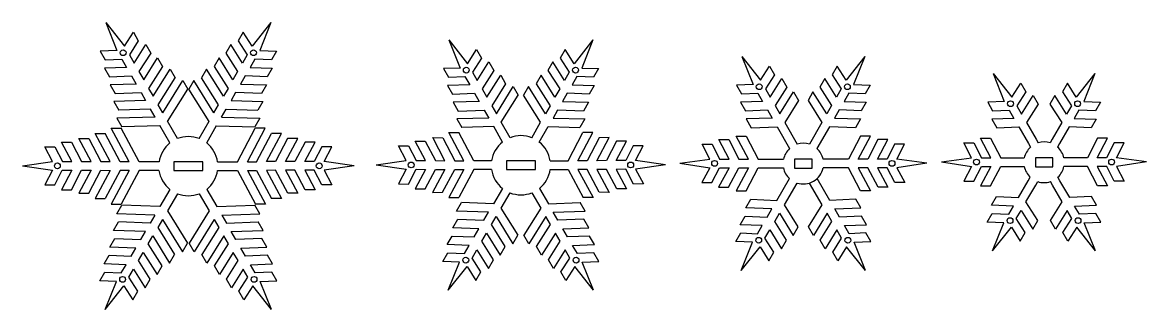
# Model space of a CAD drawing. Extents: x 2648 to 3420, y 240 to 644.
# Drawn here: x 3204.1 to 3300.7, y 546.2 to 570.9 of the extents above; entities that cross this region are included whole.
import ezdxf

# ---------------------------------------------------------------- set-up
doc = ezdxf.new("R2010")
doc.units = 0
doc.header["$MEASUREMENT"] = 0
doc.layers.add('Layer 1', color=7, linetype='Continuous')

msp = doc.modelspace()

# ---------------------------------------------------------------- linework, layer by layer
at = {"linetype": 'Continuous'}
for p, q in [((3216.77394, 566.85784), (3217.2019, 566.11254)), ((3219.91122, 566.85784), (3219.48325, 566.11254)), ((3217.87418, 565.89335), (3218.30214, 565.14806)), ((3218.81098, 565.89335), (3218.38301, 565.14806)), ((3211.9288, 564.07567), (3212.35676, 563.33038)), ((3215.48668, 562.73462), (3215.09195, 563.42203)), ((3216.13874, 563.10905), (3215.74401, 563.79646)), ((3220.54641, 563.10905), (3220.94114, 563.79646)), ((3221.19847, 562.73462), (3221.5932, 563.42203)), ((3224.75635, 564.07567), (3224.32839, 563.33038)), ((3212.20719, 562.63927), (3212.63515, 561.89398)), ((3217.41185, 560.88997), (3216.5574, 562.37759)), ((3219.2733, 560.88997), (3220.12775, 562.37759)), ((3224.47796, 562.63927), (3224.05, 561.89398)), ((3211.72231, 561.80071), (3212.58174, 561.79869)), ((3216.76203, 560.51633), (3215.90737, 562.00433)), ((3219.92312, 560.51633), (3220.77778, 562.00433)), ((3224.96284, 561.80071), (3224.10341, 561.79869)), ((3210.33693, 561.33012), (3211.19635, 561.3281)), ((3226.34822, 561.33012), (3225.4888, 561.3281)), ((3213.26588, 558.90563), (3212.4732, 558.90749)), ((3215.82421, 558.89863), (3214.10866, 558.90247)), ((3218.34258, 558.89436), (3217.09258, 558.89436)), ((3217.09258, 558.89436), (3217.09258, 558.14436)), ((3219.59258, 558.89436), (3218.34258, 558.89436)), ((3219.59258, 558.14436), (3219.59258, 558.89436)), ((3220.86094, 558.89863), (3222.57649, 558.90247)), ((3223.41927, 558.90563), (3224.21195, 558.90749)), ((3213.26411, 558.15371), (3212.47143, 558.15558)), ((3215.82288, 558.14906), (3214.1069, 558.1529)), ((3217.09258, 558.14436), (3219.59258, 558.14436)), ((3220.86227, 558.14906), (3222.57825, 558.1529)), ((3223.42104, 558.15371), (3224.21372, 558.15558)), ((3216.75494, 556.52803), (3215.89384, 555.04424)), ((3219.93021, 556.52803), (3220.79131, 555.04424)), ((3210.32378, 555.74303), (3211.18321, 555.74101)), ((3217.40342, 556.15209), (3216.54211, 554.66793)), ((3219.28173, 556.15209), (3220.14304, 554.66793)), ((3226.36137, 555.74303), (3225.50194, 555.74101)), ((3211.70694, 555.26592), (3212.56636, 555.2639)), ((3212.19071, 554.42672), (3212.62218, 555.17)), ((3224.49444, 554.42672), (3224.06297, 555.17)), ((3224.97821, 555.26592), (3224.11879, 555.2639)), ((3211.90557, 552.99165), (3212.33703, 553.73492)), ((3215.46971, 554.31595), (3215.07176, 553.6304)), ((3216.12001, 553.93846), (3215.72205, 553.25291)), ((3220.56515, 553.93846), (3220.9631, 553.25291)), ((3221.21544, 554.31595), (3221.61339, 553.6304)), ((3224.77958, 552.99165), (3224.34812, 553.73492)), ((3217.84232, 551.14601), (3218.27379, 551.88929)), ((3218.84283, 551.14601), (3218.41136, 551.88929)), ((3216.73756, 550.18672), (3217.16902, 550.92999)), ((3219.94759, 550.18672), (3219.51613, 550.92999))]:
    msp.add_line(p, q, dxfattribs=at)
at = {"color": 23, "linetype": 'Continuous'}
for p, q in [((3246.27177, 565.36386), (3246.69973, 564.61857)), ((3247.5903, 565.36386), (3247.16234, 564.61857)), ((3241.42663, 562.5817), (3241.85459, 561.83641)), ((3252.43543, 562.5817), (3252.00747, 561.83641)), ((3240.74413, 561.41123), (3241.60356, 561.40921)), ((3245.35049, 560.59744), (3244.58978, 561.92806)), ((3246.00031, 560.97108), (3245.24185, 562.30249)), ((3247.86176, 560.97108), (3248.62022, 562.30249)), ((3248.51158, 560.59744), (3249.27228, 561.92806)), ((3253.11793, 561.41123), (3252.2585, 561.40921)), ((3244.41267, 558.97974), (3242.8804, 558.9886)), ((3246.93103, 558.97548), (3245.68103, 558.97548)), ((3245.68103, 558.97548), (3245.68103, 558.22548)), ((3248.18103, 558.97548), (3246.93103, 558.97548)), ((3248.18103, 558.22548), (3248.18103, 558.97548)), ((3249.4494, 558.97974), (3250.98166, 558.9886)), ((3244.41133, 558.23017), (3242.87864, 558.23669)), ((3245.68103, 558.22548), (3248.18103, 558.22548)), ((3249.45073, 558.23017), (3250.98343, 558.23669)), ((3245.34339, 556.60914), (3244.56959, 555.28659)), ((3248.51867, 556.60914), (3249.29247, 555.28659)), ((3240.73099, 555.82414), (3241.59041, 555.82212)), ((3245.99188, 556.2332), (3245.21988, 554.9091)), ((3247.87018, 556.2332), (3248.64218, 554.9091)), ((3253.13107, 555.82414), (3252.27165, 555.82212)), ((3241.4034, 554.64784), (3241.83486, 555.39112)), ((3252.45867, 554.64784), (3252.0272, 555.39112)), ((3246.23539, 551.84291), (3246.66685, 552.58619)), ((3247.62668, 551.84291), (3247.19521, 552.58619))]:
    msp.add_line(p, q, dxfattribs=at)
at = {"color": 91, "linetype": 'Continuous'}
for p, q in [((3290.56082, 560.45786), (3290.73431, 560.15737)), ((3293.23884, 560.45786), (3293.06535, 560.15737)), ((3289.83959, 558.49531), (3290.18656, 558.49531)), ((3292.39983, 559.22698), (3291.14983, 559.22698)), ((3291.14983, 559.22698), (3291.14983, 558.47698)), ((3291.14983, 558.47698), (3292.64983, 558.47698)), ((3292.64983, 559.22698), (3291.39983, 559.22698)), ((3292.64983, 558.47698), (3292.64983, 559.22698)), ((3293.96007, 558.49531), (3293.6131, 558.49531)), ((3291.17859, 556.88942), (3291.35208, 557.18991)), ((3292.62107, 556.88942), (3292.44758, 557.18991))]:
    msp.add_line(p, q, dxfattribs=at)
at = {"color": 8, "linetype": 'Continuous'}
for p, q in [((3271.70637, 559.11259), (3270.45637, 559.11259)), ((3270.45637, 559.11259), (3270.45637, 558.36259)), ((3271.95637, 559.11259), (3270.70637, 559.11259)), ((3271.95637, 558.36259), (3271.95637, 559.11259)), ((3270.45637, 558.36259), (3271.95637, 558.36259))]:
    msp.add_line(p, q, dxfattribs=at)
at = {"linetype": 'Continuous'}
for centre in [(3212.73736, 568.27755), (3223.94779, 568.27755), (3207.08913, 558.5442), (3229.59602, 558.5442), (3212.69434, 548.78601), (3223.99081, 548.78601)]:
    msp.add_circle(centre, 0.25, dxfattribs=at)
at = {"color": 23, "linetype": 'Continuous'}
for centre in [(3242.23519, 566.78358), (3251.62687, 566.78358), (3237.49633, 558.62531), (3256.36573, 558.62531), (3242.19218, 550.4422), (3251.66989, 550.4422)]:
    msp.add_circle(centre, 0.25, dxfattribs=at)
at = {"color": 8, "linetype": 'Continuous'}
for centre in [(3267.41678, 565.35102), (3274.99596, 565.35102), (3263.58417, 558.76242), (3278.82857, 558.76242), (3267.37376, 552.14899), (3275.03898, 552.14899)]:
    msp.add_circle(centre, 0.25, dxfattribs=at)
at = {"color": 91, "linetype": 'Continuous'}
for centre in [(3289.01836, 563.89249), (3294.7813, 563.89249), (3286.09388, 558.87681), (3297.70578, 558.87681), (3288.97535, 553.83629), (3294.82431, 553.83629)]:
    msp.add_circle(centre, 0.25, dxfattribs=at)
at = {"linetype": 'Continuous'}
for start, end in [(128.360649, 171.4355755), (68.5644245, 111.4355755), (8.5644245, 51.639351), (188.360649, 231.4355755), (308.5644245, 351.639351), (248.360649, 291.639351)]:
    msp.add_arc((3218.34258, 558.51936), 2.54676, start, end, dxfattribs=at)
at = {"color": 23, "linetype": 'Continuous'}
for start, end in [(128.360649, 171.4355755), (68.5644245, 111.4355755), (8.5644245, 51.639351), (188.360649, 231.4355755), (308.5644245, 351.639351), (248.360649, 291.639351)]:
    msp.add_arc((3246.93103, 558.60048), 2.54676, start, end, dxfattribs=at)
at = {"color": 8, "linetype": 'Continuous'}
for start, end in [(72.5757018, 107.4242982), (132.2098311, 167.4242982), (12.5757018, 47.7901689), (192.2098311, 227.4242982), (252.2098311, 347.7901689)]:
    msp.add_arc((3271.20637, 558.73759), 1.75, start, end, dxfattribs=at)
at = {"color": 91, "linetype": 'Continuous'}
for start, end in [(72.7916604, 107.2083396), (131.7599171, 167.4242982), (12.5757018, 48.2400829), (191.7599171, 227.2083396), (312.7916604, 348.2400829), (251.7599171, 288.2400829)]:
    msp.add_arc((3291.89983, 558.85198), 1.75, start, end, dxfattribs=at)
at = {"layer": 'Layer 1'}
for p, q in [((3211.24303, 570.87992), (3212.85119, 568.83023)), ((3211.24303, 570.87992), (3212.20266, 568.45783)), ((3225.44212, 570.87992), (3223.83396, 568.83023)), ((3225.44212, 570.87992), (3224.4825, 568.45783)), ((3212.85119, 568.83023), (3213.61789, 570.03763)), ((3214.04493, 569.29355), (3213.27421, 568.09655)), ((3213.61789, 570.03763), (3214.04493, 569.29355)), ((3223.06726, 570.03763), (3222.64022, 569.29355)), ((3222.64022, 569.29355), (3223.41094, 568.09655)), ((3223.83396, 568.83023), (3223.06726, 570.03763)), ((3212.20266, 568.45783), (3210.7734, 568.40427)), ((3210.7734, 568.40427), (3211.20077, 567.66038)), ((3213.67825, 567.39006), (3214.68953, 568.9945)), ((3215.11446, 568.25254), (3214.10127, 566.65638)), ((3214.68953, 568.9945), (3215.11446, 568.25254)), ((3221.99562, 568.9945), (3221.57069, 568.25254)), ((3221.57069, 568.25254), (3222.58388, 566.65638)), ((3223.0069, 567.39006), (3221.99562, 568.9945)), ((3224.4825, 568.45783), (3225.91175, 568.40427)), ((3225.91175, 568.40427), (3225.48438, 567.66038)), ((3211.20077, 567.66038), (3212.62307, 567.72265)), ((3212.62307, 567.72265), (3213.02958, 567.01758)), ((3213.27421, 568.09655), (3213.67825, 567.39006)), ((3214.5055, 565.94777), (3215.69627, 567.8474)), ((3215.69627, 567.8474), (3216.12329, 567.09697)), ((3220.98888, 567.8474), (3220.56186, 567.09697)), ((3222.17965, 565.94777), (3220.98888, 567.8474)), ((3223.41094, 568.09655), (3223.0069, 567.39006)), ((3224.06208, 567.72265), (3223.65557, 567.01758)), ((3225.48438, 567.66038), (3224.06208, 567.72265)), ((3213.02958, 567.01758), (3211.13413, 566.95292)), ((3211.13413, 566.95292), (3211.56074, 566.21193)), ((3211.56074, 566.21193), (3213.45, 566.28241)), ((3213.45, 566.28241), (3213.85824, 565.5761)), ((3214.10127, 566.65638), (3214.5055, 565.94777)), ((3216.12329, 567.09697), (3214.92621, 565.2141)), ((3215.32202, 564.52841), (3216.77394, 566.85784)), ((3221.36313, 564.52841), (3219.91122, 566.85784)), ((3220.56186, 567.09697), (3221.75894, 565.2141)), ((3222.58388, 566.65638), (3222.17965, 565.94777)), ((3223.23515, 566.28241), (3222.82691, 565.5761)), ((3225.12441, 566.21193), (3223.23515, 566.28241)), ((3223.65557, 567.01758), (3225.55102, 566.95292)), ((3225.55102, 566.95292), (3225.12441, 566.21193)), ((3213.85824, 565.5761), (3211.61737, 565.50523)), ((3211.61737, 565.50523), (3212.05024, 564.75815)), ((3215.74293, 563.79474), (3217.2019, 566.11254)), ((3216.13874, 563.10905), (3217.87418, 565.89335)), ((3220.54641, 563.10905), (3218.81098, 565.89335)), ((3220.94222, 563.79474), (3219.48325, 566.11254)), ((3222.82691, 565.5761), (3225.06778, 565.50523)), ((3225.06778, 565.50523), (3224.63491, 564.75815)), ((3212.05024, 564.75815), (3214.27982, 564.84293)), ((3214.27982, 564.84293), (3214.67251, 564.15545)), ((3214.92621, 565.2141), (3215.32202, 564.52841)), ((3216.5578, 562.3769), (3218.30214, 565.14806)), ((3220.12735, 562.3769), (3218.38301, 565.14806)), ((3221.75894, 565.2141), (3221.36313, 564.52841)), ((3222.40533, 564.84293), (3222.01264, 564.15545)), ((3224.63491, 564.75815), (3222.40533, 564.84293)), ((3214.67251, 564.15545), (3211.9288, 564.07567)), ((3215.09399, 563.4221), (3212.35676, 563.33038)), ((3221.59116, 563.4221), (3224.32839, 563.33038)), ((3222.01264, 564.15545), (3224.75635, 564.07567)), ((3215.48668, 562.73462), (3212.20719, 562.63927)), ((3221.19847, 562.73462), (3224.47796, 562.63927)), ((3213.26588, 558.90563), (3211.72231, 561.80071)), ((3214.10946, 558.90247), (3212.58174, 561.79869)), ((3215.90777, 562.00364), (3212.63515, 561.89398)), ((3220.77738, 562.00364), (3224.05, 561.89398)), ((3222.57569, 558.90247), (3224.10341, 561.79869)), ((3223.41927, 558.90563), (3224.96284, 561.80071)), ((3208.32817, 558.91529), (3207.44432, 560.5933)), ((3207.44432, 560.5933), (3208.29934, 560.59032)), ((3208.29934, 560.59032), (3209.17506, 558.9148)), ((3209.99085, 558.91056), (3208.94111, 560.89161)), ((3208.94111, 560.89161), (3209.80451, 560.88621)), ((3209.80451, 560.88621), (3210.83659, 558.90807)), ((3211.62832, 558.90801), (3210.33693, 561.33012)), ((3212.47415, 558.90569), (3211.19635, 561.3281)), ((3224.211, 558.90569), (3225.4888, 561.3281)), ((3225.05684, 558.90801), (3226.34822, 561.33012)), ((3226.88064, 560.88621), (3225.84857, 558.90807)), ((3226.6943, 558.91056), (3227.74404, 560.89161)), ((3227.74404, 560.89161), (3226.88064, 560.88621)), ((3228.38581, 560.59032), (3227.51009, 558.9148)), ((3228.35698, 558.91529), (3229.24083, 560.5933)), ((3229.24083, 560.5933), (3228.38581, 560.59032)), ((3206.66741, 558.91912), (3206.00512, 560.1868)), ((3206.00512, 560.1868), (3206.86304, 560.18459)), ((3206.86304, 560.18459), (3207.51431, 558.91863)), ((3229.82212, 560.18459), (3229.17084, 558.91863)), ((3230.68003, 560.1868), (3229.82212, 560.18459)), ((3230.01774, 558.91912), (3230.68003, 560.1868)), ((3204.08825, 558.55126), (3206.66741, 558.91912)), ((3204.08825, 558.55126), (3206.66565, 558.17127)), ((3207.51431, 558.91863), (3208.32817, 558.91529)), ((3209.17506, 558.9148), (3209.99085, 558.91056)), ((3210.83659, 558.90807), (3211.62832, 558.90801)), ((3225.84857, 558.90807), (3225.05684, 558.90801)), ((3227.51009, 558.9148), (3226.6943, 558.91056)), ((3229.17084, 558.91863), (3228.35698, 558.91529)), ((3232.5969, 558.55126), (3230.01774, 558.91912)), ((3232.5969, 558.55126), (3230.0195, 558.17127)), ((3206.66565, 558.17127), (3205.99741, 556.90672)), ((3206.85532, 556.90489), (3207.51254, 558.16777)), ((3208.32641, 558.16729), (3207.43468, 556.49345)), ((3207.51254, 558.16777), (3208.32641, 558.16729)), ((3208.2897, 556.4924), (3209.1733, 558.16379)), ((3209.98909, 558.16419), (3208.93004, 556.1881)), ((3209.1733, 558.16379), (3209.98909, 558.16419)), ((3209.79346, 556.18944), (3210.83483, 558.1627)), ((3211.62655, 558.15903), (3210.32378, 555.74303)), ((3210.83483, 558.1627), (3211.62655, 558.15903)), ((3212.47239, 558.15737), (3211.18321, 555.74101)), ((3213.26411, 558.15371), (3211.70694, 555.26592)), ((3214.1077, 558.1529), (3212.56636, 555.2639)), ((3222.57745, 558.1529), (3224.11879, 555.2639)), ((3223.42104, 558.15371), (3224.97821, 555.26592)), ((3224.21276, 558.15737), (3225.50194, 555.74101)), ((3225.85032, 558.1627), (3225.0586, 558.15903)), ((3225.0586, 558.15903), (3226.36137, 555.74303)), ((3226.89169, 556.18944), (3225.85032, 558.1627)), ((3227.51186, 558.16379), (3226.69606, 558.16419)), ((3226.69606, 558.16419), (3227.75511, 556.1881)), ((3228.39545, 556.4924), (3227.51186, 558.16379)), ((3229.17261, 558.16777), (3228.35874, 558.16729)), ((3228.35874, 558.16729), (3229.25047, 556.49345)), ((3229.82983, 556.90489), (3229.17261, 558.16777)), ((3230.0195, 558.17127), (3230.68774, 556.90672)), ((3205.99741, 556.90672), (3206.85532, 556.90489)), ((3230.68774, 556.90672), (3229.82983, 556.90489)), ((3207.43468, 556.49345), (3208.2897, 556.4924)), ((3208.93004, 556.1881), (3209.79346, 556.18944)), ((3227.75511, 556.1881), (3226.89169, 556.18944)), ((3229.25047, 556.49345), (3228.39545, 556.4924)), ((3215.89424, 555.04494), (3212.62218, 555.17)), ((3216.54251, 554.66862), (3218.27379, 551.88929)), ((3220.14264, 554.66862), (3218.41136, 551.88929)), ((3220.79091, 555.04494), (3224.06297, 555.17)), ((3215.46971, 554.31595), (3212.19071, 554.42672)), ((3215.07379, 553.63032), (3212.33703, 553.73492)), ((3216.12001, 553.93846), (3217.84232, 551.14601)), ((3220.56515, 553.93846), (3218.84283, 551.14601)), ((3221.21544, 554.31595), (3224.49444, 554.42672)), ((3221.61136, 553.63032), (3224.34812, 553.73492)), ((3214.64887, 552.89897), (3211.90557, 552.99165)), ((3214.25295, 552.21334), (3214.64887, 552.89897)), ((3215.72098, 553.25464), (3217.16902, 550.92999)), ((3220.96418, 553.25464), (3219.51613, 550.92999)), ((3222.03628, 552.89897), (3224.77958, 552.99165)), ((3222.4322, 552.21334), (3222.03628, 552.89897)), ((3211.58742, 551.56358), (3212.02379, 552.30861)), ((3212.02379, 552.30861), (3214.25295, 552.21334)), ((3214.89759, 551.83913), (3215.29662, 552.52295)), ((3216.0858, 549.95065), (3214.89759, 551.83913)), ((3215.29662, 552.52295), (3216.73756, 550.18672)), ((3221.38853, 552.52295), (3219.94759, 550.18672)), ((3220.59935, 549.95065), (3221.78756, 551.83913)), ((3221.78756, 551.83913), (3221.38853, 552.52295)), ((3224.66136, 552.30861), (3222.4322, 552.21334)), ((3225.09773, 551.56358), (3224.66136, 552.30861)), ((3211.09737, 550.11817), (3211.52746, 550.85715)), ((3211.52746, 550.85715), (3213.41636, 550.77778)), ((3213.82793, 551.48216), (3211.58742, 551.56358)), ((3213.41636, 550.77778), (3213.82793, 551.48216)), ((3214.06587, 550.40075), (3214.47343, 551.10745)), ((3214.47343, 551.10745), (3215.65524, 549.20224)), ((3222.21173, 551.10745), (3221.02991, 549.20224)), ((3222.61928, 550.40075), (3222.21173, 551.10745)), ((3222.85722, 551.48216), (3225.09773, 551.56358)), ((3223.26879, 550.77778), (3222.85722, 551.48216)), ((3225.1577, 550.85715), (3223.26879, 550.77778)), ((3225.58778, 550.11817), (3225.1577, 550.85715)), ((3212.99249, 550.04459), (3211.09737, 550.11817)), ((3212.58267, 549.34144), (3212.99249, 550.04459)), ((3215.07154, 548.79984), (3214.06587, 550.40075)), ((3215.65524, 549.20224), (3216.0858, 549.95065)), ((3221.02991, 549.20224), (3220.59935, 549.95065)), ((3221.61361, 548.79984), (3222.61928, 550.40075)), ((3223.69266, 550.04459), (3225.58778, 550.11817)), ((3224.10248, 549.34144), (3223.69266, 550.04459)), ((3210.72981, 548.66853), (3211.16068, 549.4104)), ((3211.16068, 549.4104), (3212.58267, 549.34144)), ((3213.23205, 548.96448), (3213.6394, 549.66907)), ((3213.99712, 547.76387), (3213.23205, 548.96448)), ((3213.6394, 549.66907), (3214.64312, 548.05989)), ((3214.64312, 548.05989), (3215.07154, 548.79984)), ((3222.04203, 548.05989), (3221.61361, 548.79984)), ((3223.04575, 549.66907), (3222.04203, 548.05989)), ((3222.68803, 547.76387), (3223.45311, 548.96448)), ((3223.45311, 548.96448), (3223.04575, 549.66907)), ((3225.52447, 549.4104), (3224.10248, 549.34144)), ((3225.95534, 548.66853), (3225.52447, 549.4104)), ((3212.1588, 548.60825), (3210.72981, 548.66853)), ((3211.18779, 546.19071), (3212.1588, 548.60825)), ((3211.18779, 546.19071), (3212.80557, 548.23281)), ((3212.80557, 548.23281), (3213.56658, 547.02181)), ((3223.87958, 548.23281), (3223.11857, 547.02181)), ((3225.49736, 546.19071), (3223.87958, 548.23281)), ((3224.52635, 548.60825), (3225.95534, 548.66853)), ((3225.49736, 546.19071), (3224.52635, 548.60825)), ((3213.56658, 547.02181), (3213.99712, 547.76387)), ((3223.11857, 547.02181), (3222.68803, 547.76387))]:
    msp.add_line(p, q, dxfattribs=at)
at = {"layer": 'Layer 1', "color": 23}
for p, q in [((3240.74087, 569.38595), (3242.34902, 567.33626)), ((3240.74087, 569.38595), (3241.70049, 566.96386)), ((3253.1212, 569.38595), (3251.51304, 567.33626)), ((3253.1212, 569.38595), (3252.16158, 566.96386)), ((3242.34902, 567.33626), (3243.11572, 568.54366)), ((3243.11572, 568.54366), (3243.54276, 567.79958)), ((3250.74634, 568.54366), (3250.3193, 567.79958)), ((3251.51304, 567.33626), (3250.74634, 568.54366)), ((3243.54276, 567.79958), (3242.77205, 566.60258)), ((3243.17608, 565.89608), (3244.18736, 567.50052)), ((3244.18736, 567.50052), (3244.61229, 566.75857)), ((3249.6747, 567.50052), (3249.24977, 566.75857)), ((3250.68598, 565.89608), (3249.6747, 567.50052)), ((3250.3193, 567.79958), (3251.09002, 566.60258)), ((3241.70049, 566.96386), (3240.27123, 566.9103)), ((3240.27123, 566.9103), (3240.69861, 566.16641)), ((3240.69861, 566.16641), (3242.1209, 566.22868)), ((3242.1209, 566.22868), (3242.52741, 565.52361)), ((3242.77205, 566.60258), (3243.17608, 565.89608)), ((3244.61229, 566.75857), (3243.59911, 565.16241)), ((3244.00333, 564.4538), (3245.1941, 566.35342)), ((3245.1941, 566.35342), (3245.62113, 565.603)), ((3248.66797, 566.35342), (3248.24094, 565.603)), ((3249.85874, 564.4538), (3248.66797, 566.35342)), ((3249.24977, 566.75857), (3250.26296, 565.16241)), ((3251.09002, 566.60258), (3250.68598, 565.89608)), ((3251.74116, 566.22868), (3251.33465, 565.52361)), ((3253.16346, 566.16641), (3251.74116, 566.22868)), ((3252.16158, 566.96386), (3253.59083, 566.9103)), ((3253.59083, 566.9103), (3253.16346, 566.16641)), ((3242.52741, 565.52361), (3240.63196, 565.45895)), ((3240.63196, 565.45895), (3241.05857, 564.71796)), ((3245.62113, 565.603), (3244.42404, 563.72013)), ((3244.81985, 563.03443), (3246.27177, 565.36386)), ((3249.04221, 563.03443), (3247.5903, 565.36386)), ((3248.24094, 565.603), (3249.43802, 563.72013)), ((3251.33465, 565.52361), (3253.2301, 565.45895)), ((3253.2301, 565.45895), (3252.80349, 564.71796)), ((3241.05857, 564.71796), (3242.94783, 564.78843)), ((3242.94783, 564.78843), (3243.35608, 564.08213)), ((3243.59911, 565.16241), (3244.00333, 564.4538)), ((3245.24076, 562.30076), (3246.69973, 564.61857)), ((3248.6213, 562.30076), (3247.16234, 564.61857)), ((3250.26296, 565.16241), (3249.85874, 564.4538)), ((3250.91423, 564.78843), (3250.50599, 564.08213)), ((3252.80349, 564.71796), (3250.91423, 564.78843)), ((3243.35608, 564.08213), (3241.11521, 564.01125)), ((3241.11521, 564.01125), (3241.54807, 563.26418)), ((3241.54807, 563.26418), (3243.77765, 563.34895)), ((3243.77765, 563.34895), (3244.17034, 562.66147)), ((3244.42404, 563.72013), (3244.81985, 563.03443)), ((3249.43802, 563.72013), (3249.04221, 563.03443)), ((3250.08441, 563.34895), (3249.69172, 562.66147)), ((3252.31399, 563.26418), (3250.08441, 563.34895)), ((3250.50599, 564.08213), (3252.74686, 564.01125)), ((3252.74686, 564.01125), (3252.31399, 563.26418)), ((3244.17034, 562.66147), (3241.42663, 562.5817)), ((3249.69172, 562.66147), (3252.43543, 562.5817)), ((3242.03552, 558.98912), (3240.74413, 561.41123)), ((3242.88135, 558.9868), (3241.60356, 561.40921)), ((3244.59182, 561.92813), (3241.85459, 561.83641)), ((3249.27025, 561.92813), (3252.00747, 561.83641)), ((3250.98071, 558.9868), (3252.2585, 561.40921)), ((3251.82654, 558.98912), (3253.11793, 561.41123)), ((3238.73537, 558.9964), (3237.85153, 560.67441)), ((3237.85153, 560.67441), (3238.70655, 560.67144)), ((3238.70655, 560.67144), (3239.58227, 558.99591)), ((3240.39806, 558.99167), (3239.34831, 560.97272)), ((3239.34831, 560.97272), (3240.21172, 560.96732)), ((3240.21172, 560.96732), (3241.24379, 558.98919)), ((3253.65035, 560.96732), (3252.61827, 558.98919)), ((3253.46401, 558.99167), (3254.51375, 560.97272)), ((3254.51375, 560.97272), (3253.65035, 560.96732)), ((3255.15551, 560.67144), (3254.2798, 558.99591)), ((3255.12669, 558.9964), (3256.01053, 560.67441)), ((3256.01053, 560.67441), (3255.15551, 560.67144)), ((3237.07462, 559.00023), (3236.41233, 560.26791)), ((3236.41233, 560.26791), (3237.27024, 560.2657)), ((3237.27024, 560.2657), (3237.92151, 558.99974)), ((3256.59182, 560.2657), (3255.94055, 558.99974)), ((3257.44973, 560.26791), (3256.59182, 560.2657)), ((3256.78745, 559.00023), (3257.44973, 560.26791)), ((3234.49546, 558.63237), (3237.07462, 559.00023)), ((3234.49546, 558.63237), (3237.07286, 558.25238)), ((3237.92151, 558.99974), (3238.73537, 558.9964)), ((3239.58227, 558.99591), (3240.39806, 558.99167)), ((3241.24379, 558.98919), (3242.03552, 558.98912)), ((3252.61827, 558.98919), (3251.82654, 558.98912)), ((3254.2798, 558.99591), (3253.46401, 558.99167)), ((3255.94055, 558.99974), (3255.12669, 558.9964)), ((3259.36661, 558.63237), (3256.78745, 559.00023)), ((3259.36661, 558.63237), (3256.78921, 558.25238)), ((3237.07286, 558.25238), (3236.40461, 556.98783)), ((3237.26253, 556.986), (3237.91975, 558.24888)), ((3238.73361, 558.2484), (3237.84189, 556.57456)), ((3237.91975, 558.24888), (3238.73361, 558.2484)), ((3238.69691, 556.57351), (3239.5805, 558.2449)), ((3240.3963, 558.2453), (3239.33725, 556.26921)), ((3239.5805, 558.2449), (3240.3963, 558.2453)), ((3240.20067, 556.27055), (3241.24204, 558.24381)), ((3242.03376, 558.24015), (3240.73099, 555.82414)), ((3241.24204, 558.24381), (3242.03376, 558.24015)), ((3242.87959, 558.23848), (3241.59041, 555.82212)), ((3250.98247, 558.23848), (3252.27165, 555.82212)), ((3252.62003, 558.24381), (3251.8283, 558.24015)), ((3251.8283, 558.24015), (3253.13107, 555.82414)), ((3253.66139, 556.27055), (3252.62003, 558.24381)), ((3254.28156, 558.2449), (3253.46576, 558.2453)), ((3253.46576, 558.2453), (3254.52482, 556.26921)), ((3255.16516, 556.57351), (3254.28156, 558.2449)), ((3255.94232, 558.24888), (3255.12845, 558.2484)), ((3255.12845, 558.2484), (3256.02018, 556.57456)), ((3256.59954, 556.986), (3255.94232, 558.24888)), ((3256.78921, 558.25238), (3257.45745, 556.98783)), ((3236.40461, 556.98783), (3237.26253, 556.986)), ((3237.84189, 556.57456), (3238.69691, 556.57351)), ((3256.02018, 556.57456), (3255.16516, 556.57351)), ((3257.45745, 556.98783), (3256.59954, 556.986)), ((3239.33725, 556.26921), (3240.20067, 556.27055)), ((3254.52482, 556.26921), (3253.66139, 556.27055)), ((3244.1467, 554.55516), (3241.4034, 554.64784)), ((3244.57162, 555.28651), (3241.83486, 555.39112)), ((3245.21881, 554.91083), (3246.66685, 552.58619)), ((3248.64326, 554.91083), (3247.19521, 552.58619)), ((3249.29044, 555.28651), (3252.0272, 555.39112)), ((3249.71536, 554.55516), (3252.45867, 554.64784)), ((3241.08525, 553.21977), (3241.52163, 553.9648)), ((3241.52163, 553.9648), (3243.75078, 553.86954)), ((3243.75078, 553.86954), (3244.1467, 554.55516)), ((3244.39542, 553.49533), (3244.79445, 554.17915)), ((3244.79445, 554.17915), (3246.23539, 551.84291)), ((3249.06761, 554.17915), (3247.62668, 551.84291)), ((3249.46664, 553.49533), (3249.06761, 554.17915)), ((3250.11128, 553.86954), (3249.71536, 554.55516)), ((3252.34044, 553.9648), (3250.11128, 553.86954)), ((3252.77682, 553.21977), (3252.34044, 553.9648)), ((3243.32576, 553.13835), (3241.08525, 553.21977)), ((3242.9142, 552.43398), (3243.32576, 553.13835)), ((3243.5637, 552.05694), (3243.97126, 552.76364)), ((3243.97126, 552.76364), (3245.15308, 550.85843)), ((3245.58363, 551.60685), (3244.39542, 553.49533)), ((3248.27844, 551.60685), (3249.46664, 553.49533)), ((3249.89081, 552.76364), (3248.70899, 550.85843)), ((3250.29836, 552.05694), (3249.89081, 552.76364)), ((3250.5363, 553.13835), (3252.77682, 553.21977)), ((3250.94787, 552.43398), (3250.5363, 553.13835)), ((3240.5952, 551.77437), (3241.02529, 552.51334)), ((3242.49033, 551.70079), (3240.5952, 551.77437)), ((3241.02529, 552.51334), (3242.9142, 552.43398)), ((3242.0805, 550.99764), (3242.49033, 551.70079)), ((3244.56937, 550.45603), (3243.5637, 552.05694)), ((3249.29269, 550.45603), (3250.29836, 552.05694)), ((3252.83678, 552.51334), (3250.94787, 552.43398)), ((3251.37174, 551.70079), (3253.26686, 551.77437)), ((3251.78156, 550.99764), (3251.37174, 551.70079)), ((3253.26686, 551.77437), (3252.83678, 552.51334)), ((3240.22764, 550.32473), (3240.65851, 551.0666)), ((3240.65851, 551.0666), (3242.0805, 550.99764)), ((3242.72988, 550.62068), (3243.13723, 551.32526)), ((3243.13723, 551.32526), (3244.14095, 549.71609)), ((3245.15308, 550.85843), (3245.58363, 551.60685)), ((3248.70899, 550.85843), (3248.27844, 551.60685)), ((3250.72483, 551.32526), (3249.72111, 549.71609)), ((3251.13219, 550.62068), (3250.72483, 551.32526)), ((3253.20355, 551.0666), (3251.78156, 550.99764)), ((3253.63442, 550.32473), (3253.20355, 551.0666)), ((3241.65663, 550.26445), (3240.22764, 550.32473)), ((3240.68562, 547.8469), (3241.65663, 550.26445)), ((3240.68562, 547.8469), (3242.3034, 549.889)), ((3242.3034, 549.889), (3243.06441, 548.67801)), ((3243.49495, 549.42007), (3242.72988, 550.62068)), ((3244.14095, 549.71609), (3244.56937, 550.45603)), ((3249.72111, 549.71609), (3249.29269, 550.45603)), ((3250.36711, 549.42007), (3251.13219, 550.62068)), ((3251.55866, 549.889), (3250.79765, 548.67801)), ((3253.17644, 547.8469), (3251.55866, 549.889)), ((3252.20543, 550.26445), (3253.63442, 550.32473)), ((3253.17644, 547.8469), (3252.20543, 550.26445)), ((3243.06441, 548.67801), (3243.49495, 549.42007)), ((3250.79765, 548.67801), (3250.36711, 549.42007))]:
    msp.add_line(p, q, dxfattribs=at)
at = {"layer": 'Layer 1', "color": 8}
for p, q in [((3265.92245, 567.95339), (3267.53061, 565.9037)), ((3265.92245, 567.95339), (3266.88207, 565.5313)), ((3276.49029, 567.95339), (3274.88213, 565.9037)), ((3276.49029, 567.95339), (3275.53066, 565.5313)), ((3267.53061, 565.9037), (3268.29731, 567.1111)), ((3268.72435, 566.36702), (3267.95363, 565.17002)), ((3268.29731, 567.1111), (3268.72435, 566.36702)), ((3274.11543, 567.1111), (3273.68839, 566.36702)), ((3273.68839, 566.36702), (3274.45911, 565.17002)), ((3274.88213, 565.9037), (3274.11543, 567.1111)), ((3266.88207, 565.5313), (3265.45282, 565.47774)), ((3265.45282, 565.47774), (3265.88019, 564.73385)), ((3268.35767, 564.46353), (3269.36895, 566.06796)), ((3269.79388, 565.32601), (3268.78069, 563.72985)), ((3269.36895, 566.06796), (3269.79388, 565.32601)), ((3273.04379, 566.06796), (3272.61886, 565.32601)), ((3272.61886, 565.32601), (3273.63205, 563.72985)), ((3274.05507, 564.46353), (3273.04379, 566.06796)), ((3275.53066, 565.5313), (3276.95992, 565.47774)), ((3276.95992, 565.47774), (3276.53255, 564.73385)), ((3265.88019, 564.73385), (3267.30249, 564.79612)), ((3267.30249, 564.79612), (3267.709, 564.09105)), ((3267.95363, 565.17002), (3268.35767, 564.46353)), ((3269.18492, 563.02124), (3270.37569, 564.92087)), ((3270.37569, 564.92087), (3270.80271, 564.17044)), ((3272.03705, 564.92087), (3271.61003, 564.17044)), ((3273.22782, 563.02124), (3272.03705, 564.92087)), ((3274.45911, 565.17002), (3274.05507, 564.46353)), ((3275.11025, 564.79612), (3274.70374, 564.09105)), ((3276.53255, 564.73385), (3275.11025, 564.79612)), ((3267.709, 564.09105), (3265.81355, 564.02639)), ((3265.81355, 564.02639), (3266.24016, 563.2854)), ((3266.24016, 563.2854), (3268.12942, 563.35588)), ((3268.12942, 563.35588), (3268.53766, 562.64957)), ((3268.78069, 563.72985), (3269.18492, 563.02124)), ((3270.80271, 564.17044), (3269.60563, 562.28757)), ((3271.61003, 564.17044), (3272.80711, 562.28757)), ((3273.63205, 563.72985), (3273.22782, 563.02124)), ((3274.28332, 563.35588), (3273.87508, 562.64957)), ((3276.17258, 563.2854), (3274.28332, 563.35588)), ((3274.70374, 564.09105), (3276.59919, 564.02639)), ((3276.59919, 564.02639), (3276.17258, 563.2854)), ((3268.53766, 562.64957), (3266.29679, 562.57869)), ((3266.29679, 562.57869), (3266.72966, 561.83162)), ((3273.87508, 562.64957), (3276.11595, 562.57869)), ((3276.11595, 562.57869), (3275.68308, 561.83162)), ((3266.72966, 561.83162), (3268.95924, 561.9164)), ((3268.95924, 561.9164), (3270.03064, 560.03379)), ((3269.60563, 562.28757), (3270.68234, 560.40729)), ((3272.80711, 562.28757), (3271.7304, 560.40729)), ((3273.4535, 561.9164), (3272.3821, 560.03379)), ((3275.68308, 561.83162), (3273.4535, 561.9164)), ((3263.16246, 559.13734), (3262.50017, 560.40502)), ((3262.50017, 560.40502), (3263.35808, 560.40281)), ((3263.35808, 560.40281), (3264.00935, 559.13685)), ((3264.82321, 559.13351), (3263.93937, 560.81153)), ((3263.93937, 560.81153), (3264.79439, 560.80855)), ((3264.79439, 560.80855), (3265.67011, 559.13302)), ((3266.48589, 559.12878), (3265.43615, 561.10983)), ((3265.43615, 561.10983), (3266.29956, 561.10443)), ((3266.29956, 561.10443), (3267.33163, 559.1263)), ((3276.11318, 561.10443), (3275.08111, 559.1263)), ((3275.92685, 559.12878), (3276.97659, 561.10983)), ((3276.97659, 561.10983), (3276.11318, 561.10443)), ((3277.61835, 560.80855), (3276.74263, 559.13302)), ((3277.58953, 559.13351), (3278.47337, 560.81153)), ((3278.47337, 560.81153), (3277.61835, 560.80855)), ((3279.05466, 560.40281), (3278.40339, 559.13685)), ((3279.91257, 560.40502), (3279.05466, 560.40281)), ((3279.25028, 559.13734), (3279.91257, 560.40502)), ((3260.5833, 558.76948), (3263.16246, 559.13734)), ((3260.5833, 558.76948), (3263.1607, 558.38949)), ((3264.00935, 559.13685), (3264.82321, 559.13351)), ((3265.67011, 559.13302), (3266.48589, 559.12878)), ((3267.33163, 559.1263), (3269.49835, 559.11861)), ((3275.08111, 559.1263), (3272.91439, 559.11861)), ((3276.74263, 559.13302), (3275.92685, 559.12878)), ((3278.40339, 559.13685), (3277.58953, 559.13351)), ((3281.82944, 558.76948), (3279.25028, 559.13734)), ((3281.82944, 558.76948), (3279.25204, 558.38949)), ((3263.1607, 558.38949), (3262.49245, 557.12494)), ((3263.35036, 557.12312), (3264.00758, 558.386)), ((3264.82145, 558.38551), (3263.92972, 556.71167)), ((3264.00758, 558.386), (3264.82145, 558.38551)), ((3264.78475, 556.71063), (3265.66834, 558.38201)), ((3266.48414, 558.38241), (3265.42509, 556.40632)), ((3265.66834, 558.38201), (3266.48414, 558.38241)), ((3266.28851, 556.40766), (3267.32988, 558.38092)), ((3267.32988, 558.38092), (3269.49596, 558.36748)), ((3275.08286, 558.38092), (3272.91678, 558.36748)), ((3276.12423, 556.40766), (3275.08286, 558.38092)), ((3276.7444, 558.38201), (3275.9286, 558.38241)), ((3275.9286, 558.38241), (3276.98765, 556.40632)), ((3277.62799, 556.71063), (3276.7444, 558.38201)), ((3278.40516, 558.386), (3277.59129, 558.38551)), ((3277.59129, 558.38551), (3278.48302, 556.71167)), ((3279.06238, 557.12312), (3278.40516, 558.386)), ((3279.25204, 558.38949), (3279.92029, 557.12494)), ((3262.49245, 557.12494), (3263.35036, 557.12312)), ((3263.92972, 556.71167), (3264.78475, 556.71063)), ((3268.93237, 555.57632), (3270.02238, 557.44892)), ((3269.57701, 555.20211), (3270.67169, 557.07127)), ((3272.83573, 555.20211), (3271.74105, 557.07127)), ((3273.48037, 555.57632), (3272.39036, 557.44892)), ((3278.48302, 556.71167), (3277.62799, 556.71063)), ((3279.92029, 557.12494), (3279.06238, 557.12312)), ((3265.42509, 556.40632), (3266.28851, 556.40766)), ((3266.26684, 554.92656), (3266.70321, 555.67159)), ((3266.70321, 555.67159), (3268.93237, 555.57632)), ((3275.70953, 555.67159), (3273.48037, 555.57632)), ((3276.1459, 554.92656), (3275.70953, 555.67159)), ((3276.98765, 556.40632), (3276.12423, 556.40766)), ((3268.50735, 554.84513), (3266.26684, 554.92656)), ((3268.09578, 554.14076), (3268.50735, 554.84513)), ((3270.76522, 553.31363), (3269.57701, 555.20211)), ((3271.64752, 553.31363), (3272.83573, 555.20211)), ((3273.90539, 554.84513), (3276.1459, 554.92656)), ((3274.31696, 554.14076), (3273.90539, 554.84513)), ((3265.77679, 553.48115), (3266.20687, 554.22013)), ((3266.20687, 554.22013), (3268.09578, 554.14076)), ((3268.74529, 553.76372), (3269.15284, 554.47043)), ((3269.75096, 552.16282), (3268.74529, 553.76372)), ((3269.15284, 554.47043), (3270.33466, 552.56522)), ((3273.25989, 554.47043), (3272.07808, 552.56522)), ((3272.66178, 552.16282), (3273.66745, 553.76372)), ((3273.66745, 553.76372), (3273.25989, 554.47043)), ((3276.20586, 554.22013), (3274.31696, 554.14076)), ((3276.63595, 553.48115), (3276.20586, 554.22013)), ((3265.40923, 552.03151), (3265.8401, 552.77338)), ((3267.67191, 553.40757), (3265.77679, 553.48115)), ((3265.8401, 552.77338), (3267.26209, 552.70442)), ((3267.26209, 552.70442), (3267.67191, 553.40757)), ((3267.91146, 552.32746), (3268.31882, 553.03205)), ((3268.31882, 553.03205), (3269.32254, 551.42287)), ((3270.33466, 552.56522), (3270.76522, 553.31363)), ((3272.07808, 552.56522), (3271.64752, 553.31363)), ((3274.09392, 553.03205), (3273.0902, 551.42287)), ((3274.50128, 552.32746), (3274.09392, 553.03205)), ((3274.74083, 553.40757), (3276.63595, 553.48115)), ((3275.15065, 552.70442), (3274.74083, 553.40757)), ((3276.57264, 552.77338), (3275.15065, 552.70442)), ((3277.00351, 552.03151), (3276.57264, 552.77338)), ((3266.83822, 551.97123), (3265.40923, 552.03151)), ((3265.86721, 549.55368), (3266.83822, 551.97123)), ((3268.67654, 551.12685), (3267.91146, 552.32746)), ((3269.32254, 551.42287), (3269.75096, 552.16282)), ((3273.0902, 551.42287), (3272.66178, 552.16282)), ((3273.7362, 551.12685), (3274.50128, 552.32746)), ((3275.57452, 551.97123), (3277.00351, 552.03151)), ((3276.54553, 549.55368), (3275.57452, 551.97123)), ((3265.86721, 549.55368), (3267.48499, 551.59578)), ((3267.48499, 551.59578), (3268.246, 550.38479)), ((3268.246, 550.38479), (3268.67654, 551.12685)), ((3274.16674, 550.38479), (3273.7362, 551.12685)), ((3274.92775, 551.59578), (3274.16674, 550.38479)), ((3276.54553, 549.55368), (3274.92775, 551.59578))]:
    msp.add_line(p, q, dxfattribs=at)
at = {"layer": 'Layer 1', "color": 91}
for p, q in [((3287.52404, 566.49486), (3289.13219, 564.44517)), ((3287.52404, 566.49486), (3288.48366, 564.07277)), ((3296.27562, 566.49486), (3294.66747, 564.44517)), ((3296.27562, 566.49486), (3295.316, 564.07277)), ((3289.13219, 564.44517), (3289.89889, 565.65257)), ((3289.89889, 565.65257), (3290.32593, 564.90849)), ((3293.90077, 565.65257), (3293.47372, 564.90849)), ((3294.66747, 564.44517), (3293.90077, 565.65257)), ((3290.32593, 564.90849), (3289.55522, 563.71149)), ((3289.95925, 563.00499), (3290.97054, 564.60943)), ((3290.97054, 564.60943), (3291.39547, 563.86748)), ((3292.82912, 564.60943), (3292.40419, 563.86748)), ((3293.84041, 563.00499), (3292.82912, 564.60943)), ((3293.47372, 564.90849), (3294.24444, 563.71149)), ((3288.48366, 564.07277), (3287.0544, 564.01921)), ((3287.0544, 564.01921), (3287.48178, 563.27532)), ((3287.48178, 563.27532), (3288.90407, 563.33759)), ((3288.90407, 563.33759), (3289.31059, 562.63252)), ((3289.55522, 563.71149), (3289.95925, 563.00499)), ((3291.39547, 563.86748), (3290.38228, 562.27132)), ((3292.40419, 563.86748), (3293.41738, 562.27132)), ((3294.24444, 563.71149), (3293.84041, 563.00499)), ((3294.89558, 563.33759), (3294.48907, 562.63252)), ((3296.31788, 563.27532), (3294.89558, 563.33759)), ((3295.316, 564.07277), (3296.74525, 564.01921)), ((3296.74525, 564.01921), (3296.31788, 563.27532)), ((3289.31059, 562.63252), (3287.41514, 562.56786)), ((3287.41514, 562.56786), (3287.84174, 561.82687)), ((3294.48907, 562.63252), (3296.38452, 562.56786)), ((3296.38452, 562.56786), (3295.95792, 561.82687)), ((3287.84174, 561.82687), (3289.731, 561.89734)), ((3289.731, 561.89734), (3290.56082, 560.45786)), ((3290.38228, 562.27132), (3291.20722, 560.82904)), ((3293.41738, 562.27132), (3292.59244, 560.82904)), ((3294.06866, 561.89734), (3293.23884, 560.45786)), ((3295.95792, 561.82687), (3294.06866, 561.89734)), ((3285.67217, 559.25173), (3285.00988, 560.51941)), ((3285.00988, 560.51941), (3285.86779, 560.5172)), ((3285.86779, 560.5172), (3286.51906, 559.25124)), ((3287.33292, 559.2479), (3286.44908, 560.92591)), ((3286.44908, 560.92591), (3287.3041, 560.92294)), ((3287.3041, 560.92294), (3288.17982, 559.24741)), ((3291.20722, 560.82904), (3291.3821, 560.52364)), ((3292.59244, 560.82904), (3292.41756, 560.52364)), ((3296.49556, 560.92294), (3295.61984, 559.24741)), ((3296.46674, 559.2479), (3297.35058, 560.92591)), ((3297.35058, 560.92591), (3296.49556, 560.92294)), ((3297.93187, 560.5172), (3297.2806, 559.25124)), ((3298.78978, 560.51941), (3297.93187, 560.5172)), ((3298.12749, 559.25173), (3298.78978, 560.51941)), ((3283.09301, 558.88387), (3285.67217, 559.25173)), ((3283.09301, 558.88387), (3285.67041, 558.50388)), ((3285.67041, 558.50388), (3285.00216, 557.23933)), ((3285.86007, 557.2375), (3286.51729, 558.50038)), ((3287.33116, 558.4999), (3286.43943, 556.82606)), ((3286.51729, 558.50038), (3287.33116, 558.4999)), ((3286.51906, 559.25124), (3287.33292, 559.2479)), ((3287.29446, 556.82501), (3288.17805, 558.4964)), ((3288.17805, 558.4964), (3289.83959, 558.49531)), ((3288.17982, 559.24741), (3289.84134, 559.24069)), ((3289.84134, 559.24069), (3290.19326, 559.23944)), ((3293.95832, 559.24069), (3293.6064, 559.23944)), ((3295.61984, 559.24741), (3293.95832, 559.24069)), ((3295.62161, 558.4964), (3293.96007, 558.49531)), ((3296.5052, 556.82501), (3295.62161, 558.4964)), ((3297.2806, 559.25124), (3296.46674, 559.2479)), ((3297.28236, 558.50038), (3296.4685, 558.4999)), ((3296.4685, 558.4999), (3297.36023, 556.82606)), ((3297.93959, 557.2375), (3297.28236, 558.50038)), ((3300.70665, 558.88387), (3298.12749, 559.25173)), ((3300.70665, 558.88387), (3298.12925, 558.50388)), ((3298.12925, 558.50388), (3298.7975, 557.23933)), ((3290.53395, 557.26363), (3290.71099, 557.56778)), ((3293.26571, 557.26363), (3293.08866, 557.56778)), ((3285.00216, 557.23933), (3285.86007, 557.2375)), ((3286.43943, 556.82606), (3287.29446, 556.82501)), ((3289.69737, 555.82807), (3290.53395, 557.26363)), ((3290.34688, 555.45103), (3291.17859, 556.88942)), ((3293.45278, 555.45103), (3292.62107, 556.88942)), ((3294.10229, 555.82807), (3293.26571, 557.26363)), ((3297.36023, 556.82606), (3296.5052, 556.82501)), ((3298.7975, 557.23933), (3297.93959, 557.2375)), ((3287.37837, 555.16846), (3287.80846, 555.90743)), ((3287.80846, 555.90743), (3289.69737, 555.82807)), ((3295.9912, 555.90743), (3294.10229, 555.82807)), ((3296.42129, 555.16846), (3295.9912, 555.90743)), ((3289.2735, 555.09488), (3287.37837, 555.16846)), ((3288.86367, 554.39173), (3289.2735, 555.09488)), ((3289.51305, 554.01477), (3289.9204, 554.71935)), ((3289.9204, 554.71935), (3290.92413, 553.11018)), ((3291.35254, 553.85012), (3290.34688, 555.45103)), ((3292.44712, 553.85012), (3293.45278, 555.45103)), ((3293.87925, 554.71935), (3292.87553, 553.11018)), ((3294.28661, 554.01477), (3293.87925, 554.71935)), ((3294.52616, 555.09488), (3296.42129, 555.16846)), ((3294.93599, 554.39173), (3294.52616, 555.09488)), ((3287.01081, 553.71882), (3287.44168, 554.46069)), ((3288.4398, 553.65854), (3287.01081, 553.71882)), ((3287.44168, 554.46069), (3288.86367, 554.39173)), ((3287.4688, 551.24099), (3288.4398, 553.65854)), ((3290.27812, 552.81416), (3289.51305, 554.01477)), ((3290.92413, 553.11018), (3291.35254, 553.85012)), ((3292.87553, 553.11018), (3292.44712, 553.85012)), ((3293.52153, 552.81416), (3294.28661, 554.01477)), ((3296.35797, 554.46069), (3294.93599, 554.39173)), ((3295.35986, 553.65854), (3296.78884, 553.71882)), ((3296.33086, 551.24099), (3295.35986, 553.65854)), ((3296.78884, 553.71882), (3296.35797, 554.46069)), ((3287.4688, 551.24099), (3289.08658, 553.28309)), ((3289.08658, 553.28309), (3289.84759, 552.0721)), ((3289.84759, 552.0721), (3290.27812, 552.81416)), ((3293.95207, 552.0721), (3293.52153, 552.81416)), ((3294.71308, 553.28309), (3293.95207, 552.0721)), ((3296.33086, 551.24099), (3294.71308, 553.28309))]:
    msp.add_line(p, q, dxfattribs=at)

doc.saveas('drawing.dxf')
